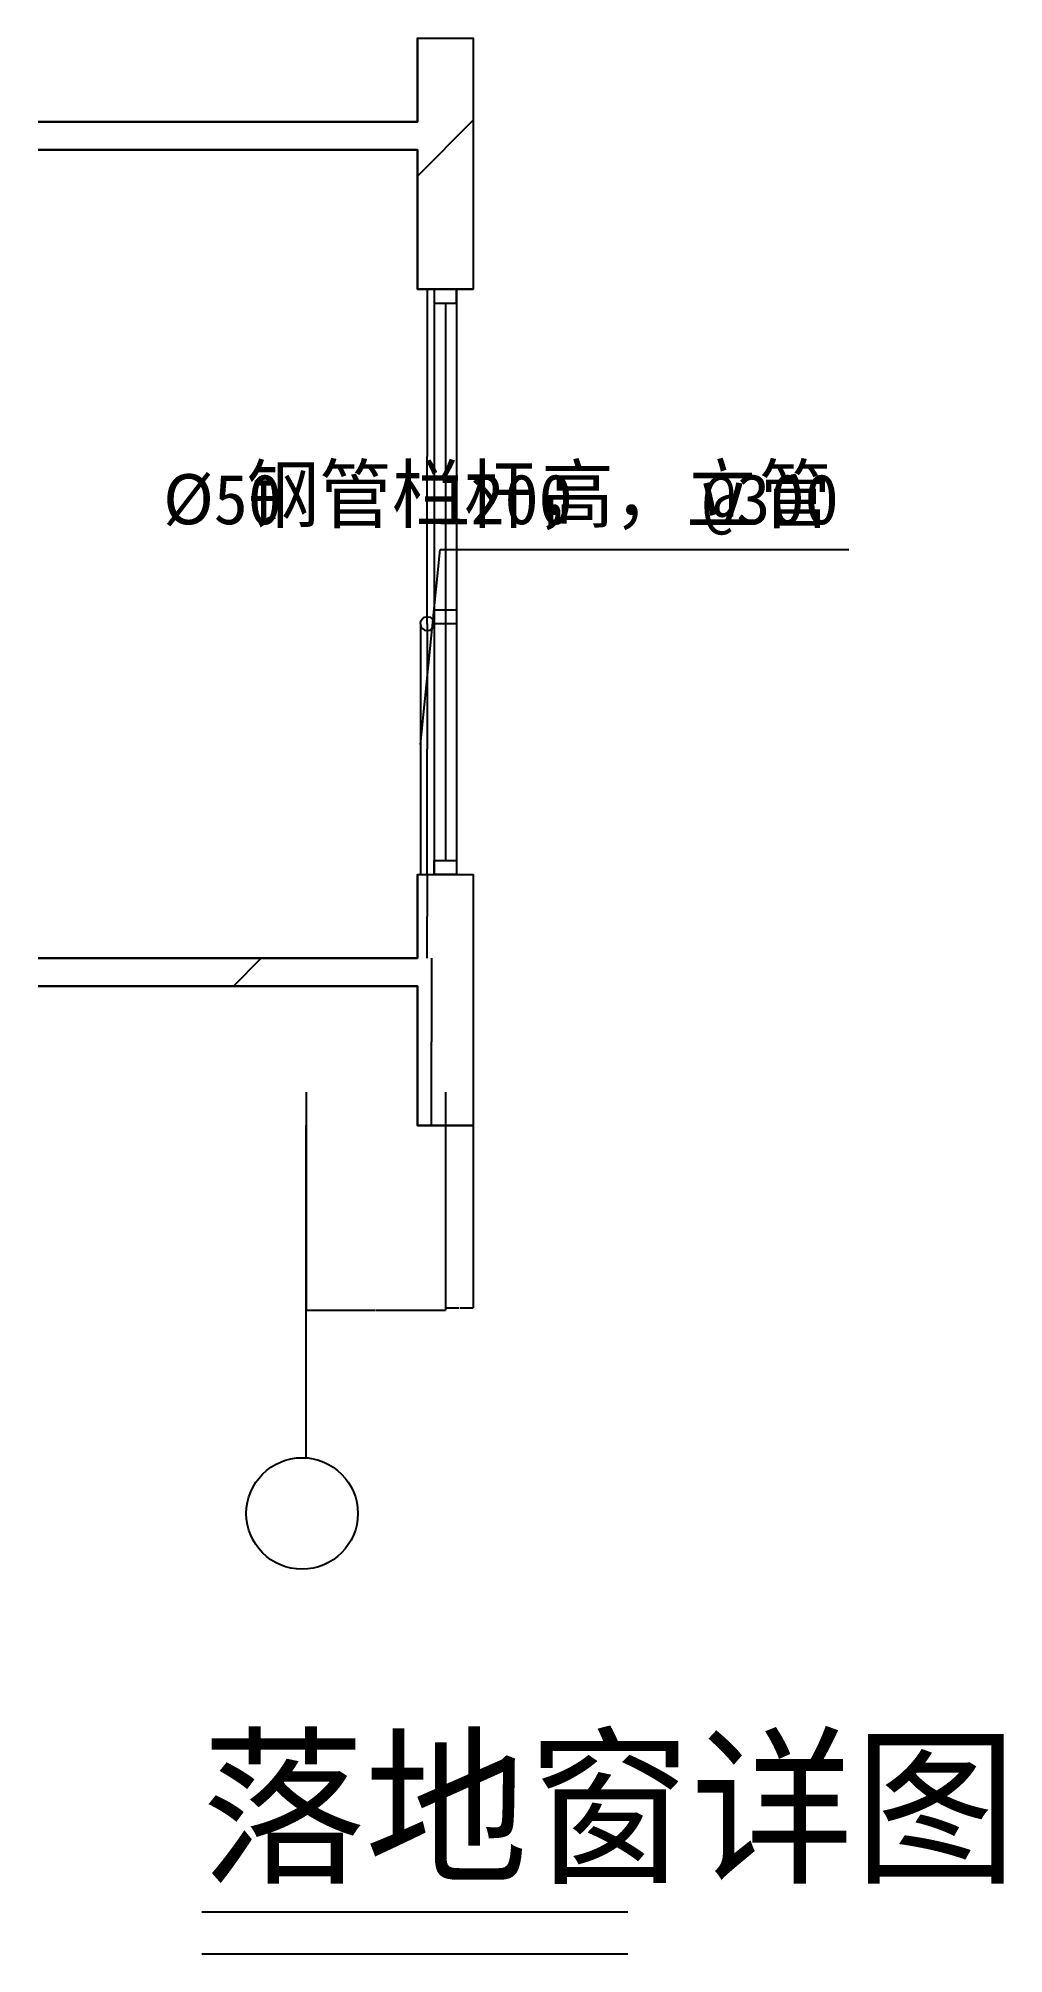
# Model space of a CAD drawing. Header units: metres. Extents: x 34486 to 37949, y 2529 to 9400.
import ezdxf

# ---------------------------------------------------------------- set-up
doc = ezdxf.new("R2010")
doc.units = ezdxf.units.M
for name, color, linetype in [('AXIS', 3, 'Continuous'), ('PUB_DIM', 3, 'Continuous'), ('PUB_TEXT', 7, 'Continuous'), ('PUB_WALL', 255, 'Continuous'), ('WALL', 255, 'Continuous')]:
    doc.layers.add(name, color=color, linetype=linetype)
doc.dimstyles.get("Standard").update_dxf_attribs({"dimtxt": 2.5, "dimasz": 2.5, "dimexe": 1.25, "dimexo": 0.625, "dimtad": 1, "dimcen": 2.5, "dimazin": 3, "dimtfac": 1, "dimtmove": 0, "dimatfit": 3})
pattern_1 = [(45, (0, 0), (-1122.53, 1122.53), [])]

# ---------------------------------------------------------------- blocks, each defined once
blk = doc.blocks.new('_AXISO')
blk.add_circle((0, 0), 0.5)
blk = doc.blocks.new('*D1')
for p, q in [((35446.23, 5619.36), (35446.23, 4837.55)), ((35946.23, 5619.36), (35946.23, 4837.55)), ((35446.48, 4837.55), (35694.73, 4837.55)), ((35697.73, 4837.55), (35945.98, 4837.55))]:
    blk.add_line(p, q)
at = {"layer": 'Defpoints'}
for p in [(35446.23, 5619.36), (35946.23, 5619.36), (35446.23, 4837.55)]:
    blk.add_point(p, dxfattribs=at)
at = {"layer": 'PUB_DIM', "insert": (35696.23, 4837.55), "char_height": 1, "attachment_point": 5}
blk.add_mtext('500', dxfattribs=at)
blk = doc.blocks.new('*D2')
for p, q in [((35946.23, 5619.36), (35946.23, 4845.44)), ((36046.23, 5619.36), (36046.23, 4845.44)), ((35946.48, 4845.44), (35994.73, 4845.44)), ((35997.73, 4845.44), (36045.98, 4845.44))]:
    blk.add_line(p, q)
at = {"layer": 'Defpoints'}
for p in [(35946.23, 5619.36), (36046.23, 5619.36), (35946.23, 4845.44)]:
    blk.add_point(p, dxfattribs=at)
at = {"layer": 'PUB_DIM', "insert": (35996.23, 4845.44), "char_height": 1, "attachment_point": 5}
blk.add_mtext('100', dxfattribs=at)
blk = doc.blocks.new('*D3')
for p, q in [((35880.98, 8500), (35880.98, 7900)), ((35880.73, 7900), (35880.48, 7900)), ((35880.98, 7300), (35880.98, 7900)), ((35880.98, 7900), (35880.98, 7900)), ((35881.23, 7900), (35881.48, 7900))]:
    blk.add_line(p, q)
at = {"layer": 'Defpoints'}
for p in [(35880.98, 8500), (35880.98, 7900), (35880.98, 7300)]:
    blk.add_point(p, dxfattribs=at)
at = {"layer": 'PUB_DIM', "insert": (35880.98, 7901.125), "char_height": 1, "attachment_point": 5}
blk.add_mtext('0', dxfattribs=at)
blk = doc.blocks.new('*D4')
for p, q in [((35896.23, 6100), (35896.23, 5800.21)), ((35895.98, 5800.21), (35895.73, 5800.21)), ((35896.23, 5500.43), (35896.23, 5800.21)), ((35896.23, 5800.21), (35896.23, 5800.21)), ((35896.48, 5800.21), (35896.73, 5800.21))]:
    blk.add_line(p, q)
at = {"layer": 'Defpoints'}
for p in [(35896.23, 6100), (35896.23, 5800.21), (35896.23, 5500.43)]:
    blk.add_point(p, dxfattribs=at)
at = {"layer": 'PUB_DIM', "insert": (35896.23, 5801.335), "char_height": 1, "attachment_point": 5}
blk.add_mtext('0', dxfattribs=at)
blk = doc.blocks.new('*D5')
for p, q in [((35880.98, 6400), (35880.98, 6250)), ((35880.73, 6250), (35880.48, 6250)), ((35880.98, 6100), (35880.98, 6250)), ((35880.98, 6250), (35880.98, 6250)), ((35881.23, 6250), (35881.48, 6250))]:
    blk.add_line(p, q)
at = {"layer": 'Defpoints'}
for p in [(35880.98, 6400), (35880.98, 6250), (35880.98, 6100)]:
    blk.add_point(p, dxfattribs=at)
at = {"layer": 'PUB_DIM', "insert": (35880.98, 6251.125), "char_height": 1, "attachment_point": 5}
blk.add_mtext('0', dxfattribs=at)
blk = doc.blocks.new('*D6')
for p, q in [((35880.98, 7300), (35880.98, 6850)), ((35880.73, 6850), (35880.48, 6850)), ((35880.98, 6400), (35880.98, 6850)), ((35880.98, 6850), (35880.98, 6850)), ((35881.23, 6850), (35881.48, 6850))]:
    blk.add_line(p, q)
at = {"layer": 'Defpoints'}
for p in [(35880.98, 7300), (35880.98, 6850), (35880.98, 6400)]:
    blk.add_point(p, dxfattribs=at)
at = {"layer": 'PUB_DIM', "insert": (35880.98, 6851.125), "char_height": 1, "attachment_point": 5}
blk.add_mtext('900', dxfattribs=at)

msp = doc.modelspace()

# ---------------------------------------------------------------- hatches: boundary and pattern name
at = {"layer": 'PUB_TEXT'}
h = msp.add_hatch(dxfattribs=at)
h.set_pattern_fill('AN31C', scale=500)
h.set_pattern_definition(pattern_1)
h.paths.add_polyline_path([(36046.23, 9399.57), (35846.23, 9399.57), (35846.23, 9099.57), (34485.77, 9099.57), (34485.77, 8999.57), (35846.23, 8999.57), (35846.23, 8500), (36046.23, 8500)])
h = msp.add_hatch(dxfattribs=at)
h.set_pattern_fill('AN31C', scale=500)
h.set_pattern_definition(pattern_1)
h.paths.add_polyline_path([(36046.23, 6400), (35846.23, 6400), (35846.23, 6100), (34485.77, 6100), (34485.77, 6000), (35846.23, 6000), (35846.23, 5500.43), (36046.23, 5500.43)])

# ---------------------------------------------------------------- linework, layer by layer
for p, q in [((35906.23, 8500), (35906.23, 6400)), ((35986.23, 8500), (35986.23, 6400)), ((35946.23, 8450), (35946.23, 6450)), ((35856.23, 7300), (35856.23, 6400)), ((35906.23, 7325), (35906.23, 6400))]:
    msp.add_line(p, q)
for points in [[(35906.23, 8500), (35906.23, 8450), (35986.23, 8450), (35986.23, 8500)], [(35906.23, 7300), (35906.23, 7350), (35986.23, 7350), (35986.23, 7300)], [(35906.23, 6400), (35906.23, 6450), (35986.23, 6450), (35986.23, 6400)]]:
    msp.add_lwpolyline(points, close=True)
for points in [[(35856.23, 7300, -1), (35906.23, 7300)], [(35856.23, 7300, 1), (35906.23, 7300)]]:
    msp.add_lwpolyline(points, format="xyb")
at = {"layer": 'AXIS'}
msp.add_line((35446.23, 4308.46), (35446.23, 5500.43), dxfattribs=at)
at = {"layer": 'PUB_TEXT'}
for p, q in [((35856.23, 6866.5), (35927.08, 7566.58)), ((35927.08, 7566.58), (37392.98, 7566.58))]:
    msp.add_line(p, q, dxfattribs=at)
for points in [[(35072.27, 2679.47), (36600.02, 2679.47)], [(35072.27, 2529.47), (36600.02, 2529.47)]]:
    msp.add_lwpolyline(points, dxfattribs=at)
at = {"layer": 'PUB_WALL'}
for points in [[(34485.77, 9099.57), (35846.23, 9099.57), (35846.23, 9399.57), (36046.23, 9399.57), (36046.23, 8500), (35846.23, 8500), (35846.23, 8999.57), (34485.77, 8999.57)], [(34485.77, 6100), (35846.23, 6100), (35846.23, 6400), (36046.23, 6400), (36046.23, 5500.43), (35846.23, 5500.43), (35846.23, 6000), (34485.77, 6000)]]:
    msp.add_lwpolyline(points, dxfattribs=at)
at = {"layer": 'WALL'}
for p, q in [((35846.23, 9399.57), (35846.23, 9099.57)), ((35846.23, 9399.57), (36046.23, 9399.57)), ((36046.23, 9399.57), (36046.23, 8500)), ((35846.23, 9099.57), (34485.77, 9099.57)), ((34485.77, 8999.57), (35846.23, 8999.57)), ((35846.23, 8999.57), (35846.23, 8500)), ((35846.23, 8500), (36046.23, 8500)), ((35846.23, 6400), (35846.23, 6100)), ((35846.23, 6400), (36046.23, 6400)), ((36046.23, 6400), (36046.23, 5500.43)), ((35846.23, 6100), (34485.77, 6100)), ((34485.77, 6000), (35846.23, 6000)), ((35846.23, 6000), (35846.23, 5500.43)), ((35846.23, 5500.43), (36046.23, 5500.43))]:
    msp.add_line(p, q, dxfattribs=at)

# ---------------------------------------------------------------- block references
at = {"layer": 'AXIS', "xscale": 400, "yscale": 400, "zscale": 400}
msp.add_blockref('_AXISO', (35431.98, 4108.46), dxfattribs=at)

# ---------------------------------------------------------------- texts
at = {"layer": 'PUB_TEXT'}
for s, height, p in [('%%c50', 180, (34933.36, 7656.58)), ('钢管栏杆，', 200, (35232.96, 7664.45)), ('1200', 180, (35913.18, 7656.58)), ('高，立管', 200, (36289.95, 7664.45)), ('@300', 180, (36867.19, 7656.58)), ('落地窗详图', 450, (35072.27, 2829.47))]:
    msp.add_text(s, height=height, dxfattribs=at).set_placement(p)

# ---------------------------------------------------------------- dimensions: what is measured, and where the dimension line sits
at = {"layer": 'PUB_DIM'}
for base, p1, p2, picture, middle in [((35880.98, 7900), (35880.98, 8500), (35880.98, 7300), '*D3', (35880.98, 7901.125)), ((35880.98, 6250), (35880.98, 6400), (35880.98, 6100), '*D5', (35880.98, 6251.125)), ((35896.23, 5800.21), (35896.23, 6100), (35896.23, 5500.43), '*D4', (35896.23, 5801.335)), ((35446.23, 4837.55), (35446.23, 5619.36), (35946.23, 5619.36), '*D1', (35696.23, 4837.55)), ((35946.23, 4845.44), (35946.23, 5619.36), (36046.23, 5619.36), '*D2', (35996.23, 4845.44))]:
    dim = msp.add_linear_dim(base=base, p1=p1, p2=p2, dimstyle='Standard', dxfattribs=at)
    dim.commit()
    dim.dimension.update_dxf_attribs({"geometry": picture, "text_midpoint": middle})
dim = msp.add_linear_dim(base=(35880.98, 6850), p1=(35880.98, 7300), p2=(35880.98, 6400), text='900', dimstyle='Standard', dxfattribs=at)
dim.commit()
dim.dimension.update_dxf_attribs({"geometry": '*D6', "text_midpoint": (35880.98, 6851.125)})

doc.saveas('drawing.dxf')
